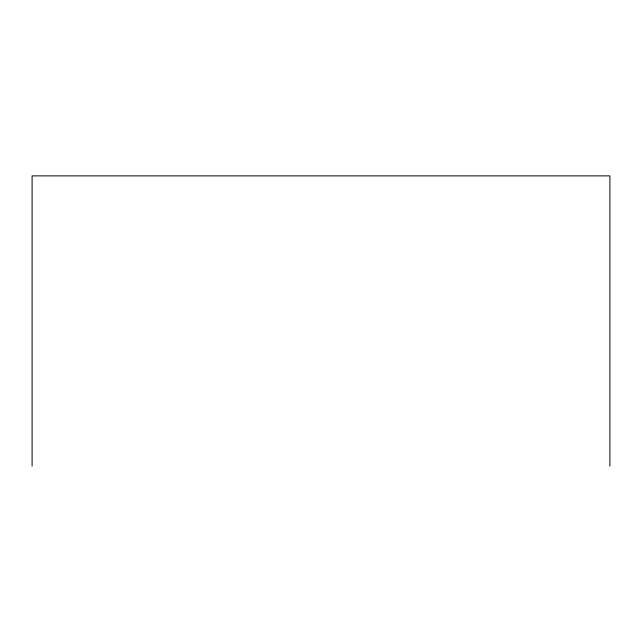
<?xml version="1.0" encoding="UTF-8"?>
<svg xmlns="http://www.w3.org/2000/svg" width="642" height="642" viewBox="0 0 642 642"><rect width="100%" height="100%" fill="white"/><g stroke="black" fill="none" stroke-linecap="round" stroke-linejoin="round"><path stroke-width="0.96" d="M609.9 466.116L609.9 175.884L32.1 175.884L32.1 466.116"/></g></svg>
